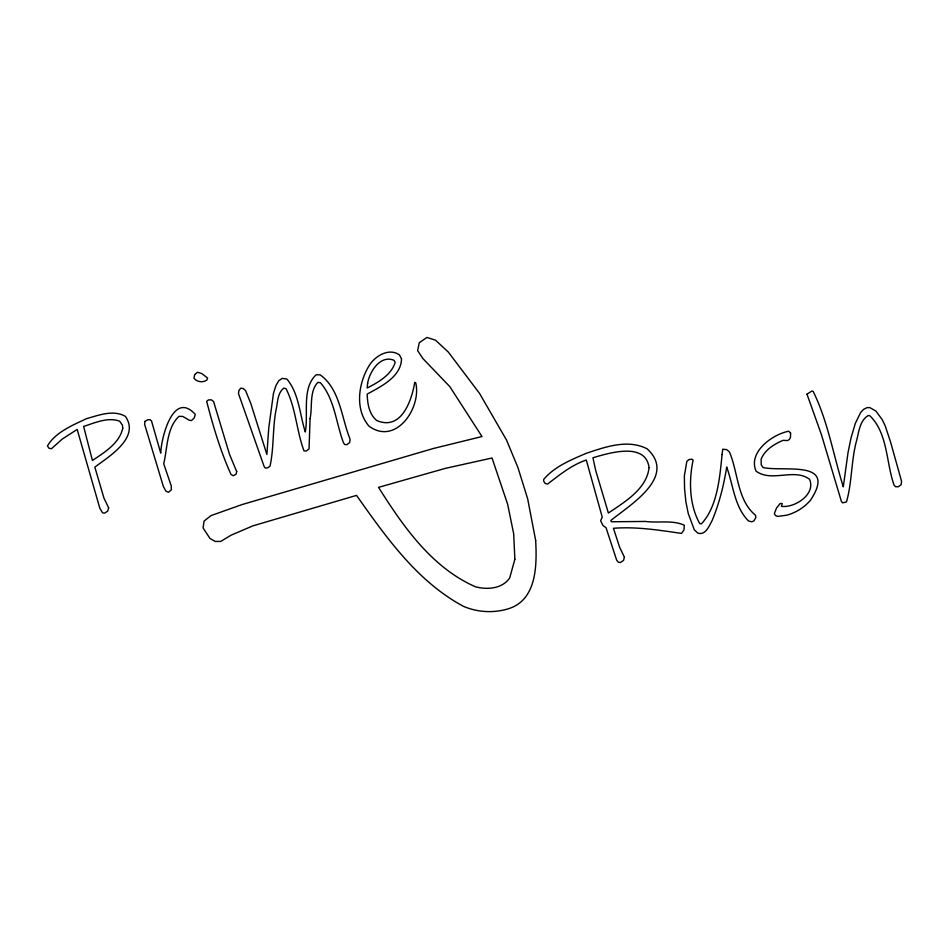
<?xml version="1.0" encoding="UTF-8"?>
<svg xmlns="http://www.w3.org/2000/svg" width="949" height="949" viewBox="0 0 949 949"><rect width="100%" height="100%" fill="white"/><g stroke="black" fill="none" stroke-linecap="round" stroke-linejoin="round"><path stroke-width="1.42" d="M108.649 507.845L107.747 511.06L104.592 513.124L102.539 512.828L99.787 508.118L77.177 429.446L62.207 439.102L51.424 448.758L49.04 448.272L47.45 445.959C55.41 432.222 72.575 425.259 86.525 418.651C98.72 415.223 113.453 409.47 125.375 416.35C140.191 437.489 109.503 456.208 94.829 467.086L103.963 498.142L108.649 507.845M624.418 557.241L623.517 560.468L620.361 562.52L618.309 562.223L616.66 560.124L606.031 527.691L603.054 525.592L600.634 520.764L602.235 517.11L586.292 460.016C571.642 464.998 559.578 474.832 547.632 484.061L545.224 483.504L543.575 480.965L543.777 479.316C554.584 466.505 571.049 459.838 586.126 453.373C605.272 446.943 627.811 438.829 647.171 448.853C677.266 476.695 630.112 504.832 610.859 520.443L611.37 521.76L645.605 521.44C658.238 523.219 672.568 519.744 684.312 525.248L683.98 530.005L681.501 533.409C659.14 530.147 636.34 526.505 613.445 528.285L619.685 547.395L624.418 557.241M535.663 540.42C536.98 565.438 536.98 601.251 506.778 609.234A65.671 65.671 0 0 1 463.468 606.34C417.358 581.654 386.101 537.241 356.539 495.39L253.003 525.817L231.082 535.177L220.678 541.452L215.233 541.44L209.931 538.427L203.086 527.917L204.071 521.072L211.058 515.58L241.948 504.607L433.124 448.557L481.985 436.54L449.814 386.634L422.993 358.651L417.631 350.691L419.256 342.731L426.967 337.441L435.579 340.24L448.355 352.115L479.553 393.432L506.576 440.146L517.988 467.703L527.691 498.925L535.663 540.42M401.522 358.817C401.142 376.907 381.024 386.445 367.168 394.12C367.488 403.562 369.007 414.179 376.741 420.537C401.391 431.036 411.664 400.703 414.749 382.328L415.686 382.684C421.854 407.607 395.958 445.9 369.031 426.208C354.428 409.304 358.414 382.53 369.636 364.855C375.65 355.673 389.268 347.607 399.458 354.95L401.522 358.817M722.07 454.559C719.852 476.849 717.468 506.932 701.347 523.907L699.698 523.551C689.259 504.56 688.737 481.036 693.102 460.063L691.857 459.197L688.938 459.577L686.839 461.344L684.359 475.9L684.561 488.616L685.913 501.985L688.262 513.551L694.312 529.815L697.8 533.113C705.605 535.711 709.271 525.734 712.13 520.527C719.247 503.409 723.802 485.307 726.697 467.015C733.304 485.176 734.348 506.778 748.559 521.001L751.845 521.808L753.897 520.894L755.831 517.561L755.594 515.331C737.065 500.123 738.286 472.543 729.425 451.949L726.709 449.612L722.735 449.221L722.07 454.559M310.074 418.604L309.042 448.913L306.219 451.036L304.012 450.905C296.515 430.917 295.898 408.023 286.052 388.77L283.881 388.082C277.215 393.064 277.796 402.886 275.969 410.253C272.529 428.628 274.012 447.904 270.05 466.042L267.855 467.762L265.364 468.106L264.13 466.505L238.496 393.633L238.923 390.466L240.738 388.2L243.146 388.485L245.577 390.608L250.773 403.396L266.883 454.488L268.769 427.869L273.49 393.266L275.898 385.65L278.816 380.679L282.244 378.366L286.895 379.054C299.113 393.681 299.659 414.369 305.293 431.961C308.733 413.93 301.355 388.426 316.219 374.736L320.145 374.843C340.157 389.102 341.474 418.106 350.062 439.126L349.695 442.531L346.871 444.654L344.665 444.523L343.443 442.673C336.017 423.029 334.677 399.066 320.43 382.755L317.939 382.34C309.066 391.403 312.601 407.145 310.074 418.604M790.6 433.135L790.458 437.442L789.402 439.482L787.433 440.585L783.02 440.324C774.159 444.251 764.847 449.719 761.134 459.197L761.193 464.702L763.067 467.56C784.088 472.104 837.682 459.15 810.422 500.313A47.936 47.936 0 0 1 786.507 515.26L777.468 516.398L775.392 515.414L774.325 513.694L776.519 508.035L780.268 503.397L782.273 503.67L781.371 506.327C794.586 508.237 816.223 494.215 809.521 479.257C794.396 467.81 771.561 482.65 756.08 471.155C747.717 452.317 772.415 434.274 788.714 431.226L790.6 433.135M806.982 394.155L821.395 434.547L841.431 501.511L842.676 502.863L846.496 501.879C851.965 482.65 851.194 461.748 856.152 442.234C858.833 433.195 859.225 421.119 868.027 415.615L869.675 415.626C887.861 432.91 886.081 462.566 894.065 485.153L895.619 486.742L898.359 486.742L901.17 484.619L901.55 481.214L890.589 442.104L885.168 425.781L882.19 419.577L875.868 411.047L869.77 407.572L866.876 407.702L863.614 409.375L860.601 412.554L855.31 423.456L851.087 437.691L848.038 452.543L843.293 486.837C833.376 455.129 827.884 421.19 813.115 391.332L811.976 391L806.982 394.155M367.643 383.194L367.144 387.999C378.236 382.435 391.498 374.808 395.199 362.281L394.013 360.3C380.419 354.57 369.6 371.545 367.643 383.194M649.069 467.608C646.649 489.115 624.786 501.843 608.392 513.053L595.758 470.692L592.935 457.75C609.009 453.064 645.64 441.617 649.069 467.608M144.96 421.403L144.604 424.274L163.323 486.351L165.897 491.155L168.459 492.294L171.342 489.838L171.259 485.912L163.714 463.776C167.475 448.284 166.561 427.809 179.041 416.338L182.849 416.445L189.183 420.217L191.449 420.585L194.213 417.987L195.269 414.405C173.145 389.873 161.247 437.821 160.713 453.136L151.543 421.048L150.072 419.683L147.878 419.683L144.96 421.403M122.765 428.141C119.503 443.325 104.437 452.424 92.421 460.479L83.619 426.433C95.007 422.839 107.605 416.86 119.61 421.142L122.397 425.069L122.765 428.141M194.687 374.606L193.952 378.188C196.823 382.103 202.872 382.862 206.823 380.098L207.617 378.07L201.912 373.633L197.511 372.233L194.687 374.606M236.704 471.594L236.052 474.275L233.3 475.734L231.01 474.453C220.5 451.119 213.003 426.006 206.668 401.285L208.472 399.909L211.485 399.873L213.596 401.593L229.468 454.203L236.704 471.594M514.868 559.281L509.684 577.988C502.163 588.843 487.406 589.863 475.603 586.85C431.807 567.656 403.23 526.481 378.544 487.347L445.401 468.355L492.033 458.011L507.656 504.299L513.682 533.824L514.868 559.281"/></g></svg>
